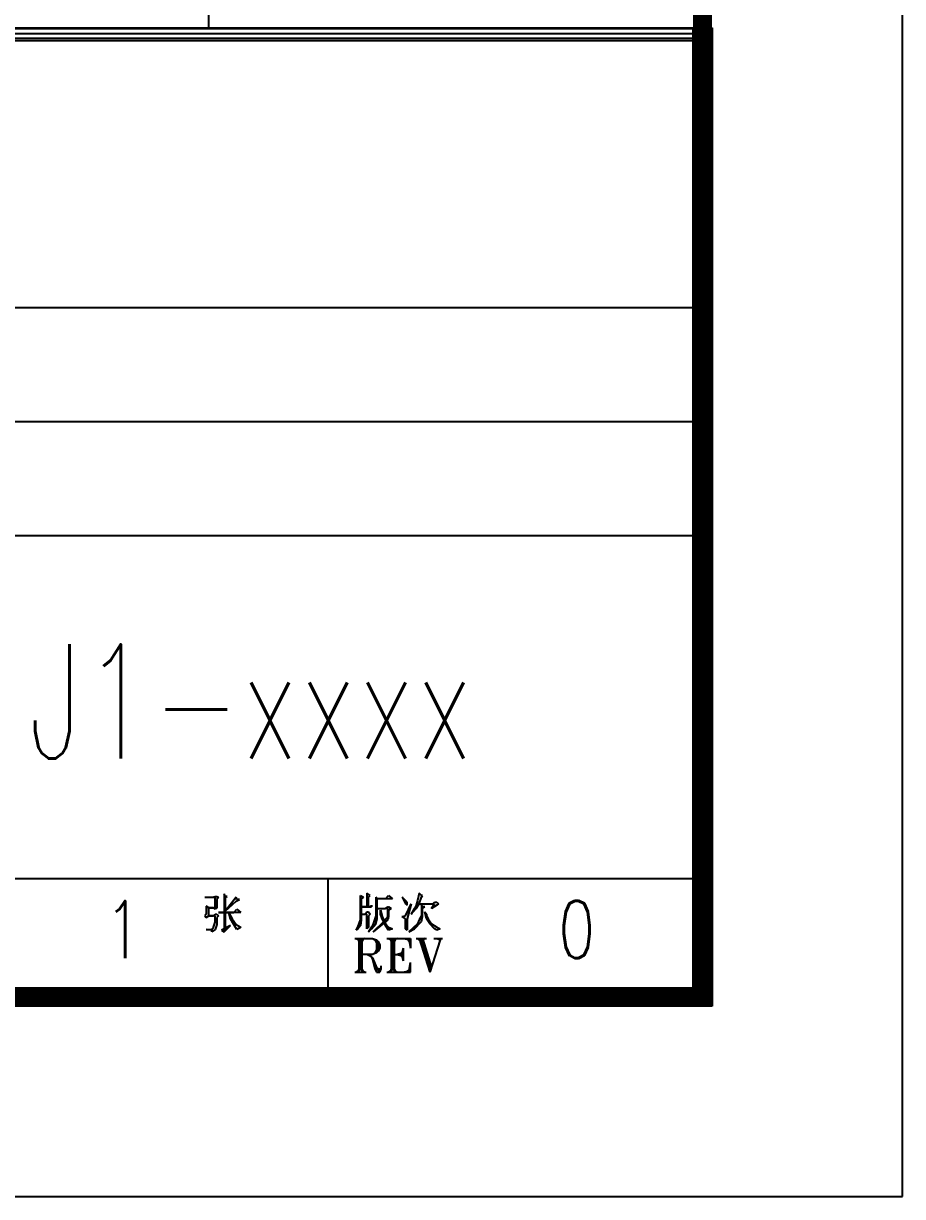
# Model space of a CAD drawing. Extents: x 635 to 1476, y -3 to 591.
# Drawn here: x 1429.6 to 1475.8, y -2.5 to 59.1 of the extents above; entities that cross this region are included whole.
import ezdxf

# ---------------------------------------------------------------- set-up
doc = ezdxf.new("R2010")
doc.units = 0
doc.header["$LTSCALE"] = 3
doc.header["$MEASUREMENT"] = 0
for name, color, linetype in [('1', 21, 'CONTINUOUS'), ('2', 253, 'CONTINUOUS'), ('BORDER', 7, 'CONTINUOUS'), ('LAYER1', 2, 'CONTINUOUS')]:
    doc.layers.add(name, color=color, linetype=linetype)
doc.styles.add('HZTXT', font='romans', dxfattribs={"width": 0.75, "bigfont": 'HZTXT'})

msp = doc.modelspace()

# ---------------------------------------------------------------- linework, layer by layer
at = {"layer": '2', "color": 122}
msp.add_line((1439.37787, 58.79752), (1439.37787, 191.18051), dxfattribs=at)
at = {"layer": 'BORDER', "color": 122}
for p, q in [((1475.7913, -2.52293), (1475.7913, 591.47707)), ((1284.37787, 58.83987), (1465.7913, 58.83987)), ((1465.74895, 58.79752), (1284.37787, 58.79752)), ((1284.6877, 58.54346), (1465.49489, 58.54346)), ((1464.7913, 58.83987), (1464.7913, 7.47707)), ((1464.7913, 58.83987), (1464.7913, 7.47707)), ((1464.7913, 58.83987), (1464.7913, 7.47707)), ((1464.7913, 58.83987), (1464.7913, 7.47707)), ((1465.7913, 58.83987), (1465.1138, 58.16237)), ((1465.1138, 58.16237), (1465.7913, 58.83987)), ((1465.49489, 58.54346), (1465.24083, 58.2894)), ((1465.53724, 58.5858), (1465.28317, 58.33174)), ((1465.53724, 7.73114), (1465.53724, 58.5858)), ((1465.53724, 7.73114), (1465.53724, 58.5858)), ((1465.53724, 7.73114), (1465.53724, 58.5858)), ((1465.53724, 7.73114), (1465.53724, 58.5858)), ((1465.53724, 7.73114), (1465.53724, 58.5858)), ((1465.7913, 58.83987), (1465.7913, 7.47707)), ((1465.7913, 58.83987), (1465.7913, 7.47707)), ((1465.7913, 58.83987), (1465.7913, 7.47707)), ((1465.7913, 58.83987), (1465.7913, 7.47707)), ((1465.7913, 58.83987), (1465.7913, 7.47707)), ((1465.7913, 58.83987), (1465.7913, 7.47707)), ((1465.7913, 58.83987), (1465.7913, 7.47707)), ((1465.7913, 58.83987), (1465.7913, 7.47707)), ((1465.7913, 58.83987), (1465.7913, 7.47707)), ((1465.7913, 58.83987), (1465.7913, 7.47707)), ((1465.24083, 58.2894), (1284.94176, 58.2894)), ((1465.1138, 58.16237), (1285.06879, 58.16237)), ((1465.1138, 8.15457), (1465.1138, 58.16237)), ((1465.1138, 8.15457), (1465.1138, 58.16237)), ((1465.1138, 8.15457), (1465.1138, 58.16237)), ((1465.1138, 8.15457), (1465.1138, 58.16237)), ((1465.1138, 8.15457), (1465.1138, 58.16237)), ((1465.28317, 58.33174), (1465.28317, 7.9852)), ((1465.28317, 58.33174), (1465.28317, 7.9852)), ((1465.28317, 58.33174), (1465.28317, 7.9852)), ((1465.28317, 58.33174), (1465.28317, 7.9852)), ((1465.28317, 58.33174), (1465.28317, 7.9852)), ((1465.1138, 44.14663), (1285.06879, 44.14663)), ((1400.11291, 38.17619), (1465.1138, 38.17619)), ((1465.1138, 32.1634), (1400.11291, 32.1634)), ((1465.1138, 14.16736), (1285.06879, 14.16736)), ((1445.63574, 8.15457), (1445.63574, 14.16736)), ((1439.15651, 13.19346), (1439.62229, 13.19346)), ((1439.62229, 13.19346), (1439.70697, 13.2358)), ((1439.70697, 13.19346), (1439.62229, 13.19346)), ((1439.70697, 13.2358), (1439.79166, 13.2358)), ((1439.70697, 12.64299), (1439.70697, 13.19346)), ((1439.79166, 13.2358), (1439.87635, 13.19346)), ((1439.87635, 13.19346), (1439.79166, 13.06643)), ((1439.79166, 13.06643), (1439.79166, 12.64299)), ((1440.25744, 13.2358), (1440.17275, 13.36283)), ((1440.17275, 13.36283), (1440.17275, 12.38893)), ((1440.25744, 13.19346), (1440.34213, 13.2358)), ((1440.34213, 13.2358), (1440.25744, 13.2358)), ((1440.25744, 12.47362), (1440.25744, 13.19346)), ((1440.80791, 13.19346), (1440.25744, 12.47362)), ((1440.25744, 12.47362), (1440.80791, 12.98174)), ((1440.85025, 13.06643), (1440.80791, 13.19346)), ((1440.80791, 12.98174), (1440.97728, 13.06643)), ((1440.97728, 13.06643), (1440.85025, 13.06643)), ((1447.32949, 12.30424), (1447.32949, 13.27815)), ((1447.32949, 13.27815), (1447.49886, 13.19346)), ((1447.49886, 13.19346), (1447.37183, 13.10877)), ((1447.37183, 13.10877), (1447.37183, 12.00784)), ((1447.83761, 13.27815), (1447.66823, 13.40518)), ((1447.66823, 13.40518), (1447.66823, 12.68534)), ((1447.75292, 13.19346), (1447.83761, 13.27815)), ((1447.75292, 12.68534), (1447.75292, 13.19346)), ((1448.2187, 13.10877), (1448.13401, 13.19346)), ((1448.13401, 13.19346), (1448.13401, 12.21956)), ((1448.2187, 12.05018), (1448.2187, 13.10877)), ((1449.02323, 13.10877), (1448.2187, 13.10877)), ((1448.64214, 13.10877), (1448.81151, 13.27815)), ((1448.81151, 13.27815), (1449.02323, 13.10877)), ((1449.78541, 12.9394), (1449.53135, 13.19346)), ((1449.53135, 13.19346), (1449.70073, 12.85471)), ((1449.78541, 12.77002), (1449.78541, 12.9394)), ((1450.33588, 13.02409), (1450.25119, 12.77002)), ((1450.42057, 13.40518), (1450.33588, 13.02409)), ((1450.5476, 13.27815), (1450.42057, 13.40518)), ((1450.42057, 12.85471), (1450.5476, 13.19346)), ((1450.5476, 13.19346), (1450.58994, 13.27815)), ((1450.58994, 13.27815), (1450.5476, 13.27815)), ((1451.14041, 12.85471), (1451.2251, 12.9394)), ((1451.2251, 12.9394), (1451.35213, 12.9394)), ((1451.35213, 12.9394), (1451.43682, 12.85471)), ((1439.36823, 12.64299), (1439.2412, 12.72768)), ((1439.2412, 12.72768), (1439.2412, 12.30424)), ((1439.62229, 12.64299), (1439.36823, 12.64299)), ((1439.36823, 12.21956), (1439.36823, 12.64299)), ((1439.36823, 12.64299), (1439.70697, 12.64299)), ((1439.70697, 12.55831), (1439.62229, 12.64299)), ((1439.79166, 12.64299), (1439.70697, 12.55831)), ((1440.17275, 12.38893), (1439.87635, 12.38893)), ((1439.87635, 12.38893), (1440.17275, 12.38893)), ((1440.17275, 12.38893), (1440.17275, 11.45737)), ((1440.25744, 12.38893), (1440.25744, 12.47362)), ((1440.25744, 11.49972), (1440.25744, 12.38893)), ((1440.25744, 12.38893), (1440.68088, 12.38893)), ((1440.42682, 12.38893), (1440.25744, 12.38893)), ((1441.06197, 12.38893), (1440.42682, 12.38893)), ((1440.42682, 12.38893), (1440.5115, 12.21956)), ((1440.5115, 12.05018), (1440.42682, 12.38893)), ((1440.68088, 12.38893), (1440.85025, 12.55831)), ((1440.85025, 12.55831), (1441.06197, 12.38893)), ((1447.66823, 12.68534), (1447.37183, 12.68534)), ((1447.37183, 12.68534), (1447.9223, 12.68534)), ((1447.58355, 12.30424), (1447.66823, 12.43128)), ((1447.66823, 12.43128), (1447.75292, 12.43128)), ((1447.9223, 12.68534), (1447.75292, 12.68534)), ((1447.75292, 12.43128), (1447.83761, 12.30424)), ((1447.9223, 12.68534), (1447.9223, 12.77002)), ((1447.9223, 12.77002), (1447.9223, 12.68534)), ((1448.2187, 12.60065), (1448.64214, 12.60065)), ((1448.38808, 12.51596), (1448.47276, 12.17721)), ((1448.38808, 12.30424), (1448.38808, 12.51596)), ((1448.64214, 12.60065), (1448.76917, 12.68534)), ((1448.76917, 12.60065), (1448.64214, 12.60065)), ((1448.76917, 12.68534), (1448.81151, 12.68534)), ((1448.76917, 12.17721), (1448.76917, 12.60065)), ((1448.81151, 12.68534), (1448.93854, 12.60065)), ((1448.93854, 12.60065), (1448.81151, 12.51596)), ((1448.81151, 12.51596), (1448.81151, 12.17721)), ((1449.70073, 12.85471), (1449.78541, 12.77002)), ((1449.70073, 12.21956), (1449.99713, 12.85471)), ((1449.99713, 12.85471), (1449.78541, 12.05018)), ((1450.16651, 12.60065), (1449.99713, 12.30424)), ((1449.99713, 12.30424), (1450.25119, 12.60065)), ((1450.25119, 12.77002), (1450.16651, 12.60065)), ((1450.25119, 12.60065), (1450.42057, 12.85471)), ((1450.42057, 12.85471), (1451.14041, 12.85471)), ((1450.58994, 12.68534), (1450.5476, 12.77002)), ((1450.5476, 12.77002), (1450.5476, 12.21956)), ((1450.58994, 12.60065), (1450.71697, 12.68534)), ((1450.71697, 12.68534), (1450.58994, 12.68534)), ((1450.58994, 12.17721), (1450.58994, 12.60065)), ((1450.71697, 12.43128), (1450.80166, 12.30424)), ((1450.80166, 12.05018), (1450.71697, 12.43128)), ((1451.05572, 12.60065), (1451.2251, 12.85471)), ((1451.35213, 12.77002), (1451.05572, 12.60065)), ((1451.2251, 12.85471), (1451.14041, 12.85471)), ((1451.43682, 12.85471), (1451.35213, 12.77002)), ((1439.2412, 12.30424), (1439.15651, 12.21956)), ((1439.15651, 12.21956), (1439.2412, 12.13487)), ((1439.2412, 12.13487), (1439.36823, 12.21956)), ((1439.36823, 12.21956), (1439.62229, 12.21956)), ((1439.70697, 12.21956), (1439.36823, 12.21956)), ((1439.62229, 12.21956), (1439.70697, 12.30424)), ((1439.62229, 11.62675), (1439.70697, 11.88081)), ((1439.70697, 12.30424), (1439.79166, 12.30424)), ((1439.70697, 11.88081), (1439.70697, 12.21956)), ((1439.79166, 11.75378), (1439.70697, 11.49972)), ((1439.79166, 12.30424), (1439.87635, 12.21956)), ((1439.87635, 12.21956), (1439.79166, 12.13487)), ((1439.79166, 12.13487), (1439.79166, 11.75378)), ((1440.5115, 11.71143), (1440.04572, 11.45737)), ((1440.17275, 11.37269), (1440.5115, 11.71143)), ((1440.5115, 12.21956), (1440.59619, 12.05018)), ((1440.68088, 11.75378), (1440.5115, 12.05018)), ((1440.59619, 12.05018), (1440.80791, 11.75378)), ((1440.85025, 11.49972), (1440.68088, 11.75378)), ((1440.80791, 11.75378), (1441.06197, 11.62675)), ((1447.20245, 11.62675), (1447.32949, 12.00784)), ((1447.32949, 11.71143), (1447.20245, 11.54206)), ((1447.32949, 12.00784), (1447.32949, 12.30424)), ((1447.37183, 12.00784), (1447.32949, 11.71143)), ((1447.37183, 12.30424), (1447.58355, 12.30424)), ((1447.66823, 12.30424), (1447.58355, 12.30424)), ((1447.66823, 11.54206), (1447.66823, 12.30424)), ((1447.83761, 12.30424), (1447.75292, 12.21956)), ((1447.75292, 12.21956), (1447.75292, 11.62675)), ((1448.00698, 11.79612), (1447.9223, 11.62675)), ((1447.9223, 11.54206), (1448.13401, 11.79612)), ((1448.13401, 12.21956), (1448.00698, 11.79612)), ((1448.76917, 12.00784), (1448.00698, 11.37269)), ((1448.00698, 11.37269), (1448.55745, 11.92315)), ((1448.13401, 11.79612), (1448.2187, 12.05018)), ((1448.47276, 12.05018), (1448.38808, 12.30424)), ((1448.47276, 12.17721), (1448.64214, 11.79612)), ((1448.64214, 11.71143), (1448.47276, 12.05018)), ((1448.55745, 11.92315), (1448.76917, 12.17721)), ((1448.64214, 11.79612), (1448.81151, 11.62675)), ((1448.81151, 11.45737), (1448.64214, 11.71143)), ((1448.81151, 12.17721), (1448.76917, 12.00784)), ((1449.53135, 12.17721), (1449.70073, 12.21956)), ((1449.70073, 12.05018), (1449.53135, 12.17721)), ((1449.70073, 11.54206), (1449.70073, 12.05018)), ((1449.78541, 12.05018), (1449.78541, 11.45737)), ((1450.33588, 11.79612), (1449.8701, 11.37269)), ((1450.16651, 11.54206), (1450.5476, 11.92315)), ((1450.42057, 12.00784), (1450.33588, 11.79612)), ((1450.5476, 12.21956), (1450.42057, 12.00784)), ((1450.5476, 11.92315), (1450.58994, 12.17721)), ((1450.80166, 12.30424), (1450.80166, 12.21956)), ((1450.80166, 12.21956), (1450.88635, 12.05018)), ((1450.97104, 11.79612), (1450.80166, 12.05018)), ((1450.88635, 12.05018), (1451.05572, 11.79612)), ((1451.2251, 11.54206), (1450.97104, 11.79612)), ((1451.05572, 11.79612), (1451.35213, 11.62675)), ((1439.5376, 11.45737), (1439.2412, 11.49972)), ((1439.2412, 11.49972), (1439.5376, 11.49972)), ((1439.5376, 11.49972), (1439.62229, 11.62675)), ((1439.70697, 11.49972), (1439.5376, 11.37269)), ((1439.5376, 11.37269), (1439.5376, 11.45737)), ((1440.04572, 11.45737), (1440.25744, 11.49972)), ((1440.17275, 11.45737), (1440.04572, 11.45737)), ((1440.04572, 11.45737), (1440.17275, 11.37269)), ((1441.06197, 11.62675), (1440.85025, 11.49972)), ((1447.11777, 11.45737), (1447.20245, 11.62675)), ((1447.20245, 11.54206), (1447.11777, 11.45737)), ((1447.75292, 11.62675), (1447.66823, 11.54206)), ((1447.9223, 11.62675), (1447.75292, 11.37269)), ((1447.75292, 11.37269), (1447.9223, 11.54206)), ((1448.81151, 11.62675), (1449.02323, 11.54206)), ((1449.02323, 11.54206), (1448.81151, 11.45737)), ((1449.78541, 11.45737), (1449.70073, 11.54206)), ((1449.8701, 11.37269), (1450.16651, 11.54206)), ((1451.35213, 11.45737), (1451.2251, 11.54206)), ((1451.35213, 11.62675), (1451.5215, 11.54206)), ((1451.5215, 11.54206), (1451.35213, 11.45737)), ((1447.03308, 11.03394), (1447.96464, 11.03394)), ((1447.11777, 11.03394), (1447.2448, 10.94925)), ((1447.20245, 11.03394), (1447.2448, 10.86456)), ((1447.2448, 11.03394), (1447.2448, 9.25551)), ((1447.32949, 10.94925), (1447.32949, 9.34019)), ((1447.41417, 11.03394), (1447.41417, 9.25551)), ((1447.49886, 11.03394), (1447.41417, 10.86456)), ((1447.58355, 11.03394), (1447.41417, 10.94925)), ((1447.96464, 11.03394), (1448.17636, 10.94925)), ((1447.96464, 11.03394), (1448.09167, 10.94925)), ((1448.09167, 10.94925), (1448.17636, 10.77987)), ((1448.17636, 10.94925), (1448.26105, 10.86456)), ((1448.17636, 10.86456), (1448.26105, 10.69519)), ((1448.17636, 10.77987), (1448.17636, 10.44113)), ((1448.26105, 10.52581), (1448.17636, 10.35644)), ((1448.26105, 10.86456), (1448.34573, 10.69519)), ((1448.26105, 10.69519), (1448.26105, 10.52581)), ((1448.34573, 10.52581), (1448.26105, 10.35644)), ((1448.34573, 10.69519), (1448.34573, 10.52581)), ((1448.72682, 11.03394), (1449.95479, 11.03394)), ((1448.81151, 11.03394), (1448.93854, 10.94925)), ((1448.8962, 11.03394), (1448.93854, 10.86456)), ((1448.93854, 11.03394), (1448.93854, 9.25551)), ((1449.02323, 10.94925), (1449.02323, 9.34019)), ((1449.10792, 11.03394), (1449.10792, 9.25551)), ((1449.1926, 11.03394), (1449.10792, 10.86456)), ((1449.27729, 11.03394), (1449.10792, 10.94925)), ((1449.5737, 10.52581), (1449.48901, 10.18706)), ((1449.5737, 11.03394), (1449.95479, 10.94925)), ((1449.5737, 10.52581), (1449.5737, 9.84832)), ((1449.74307, 11.03394), (1449.95479, 10.86456)), ((1449.78541, 11.03394), (1449.95479, 10.77987)), ((1449.8701, 11.03394), (1449.95479, 10.52581)), ((1449.95479, 11.03394), (1449.95479, 10.52581)), ((1450.25119, 11.03394), (1450.80166, 11.03394)), ((1450.33588, 11.03394), (1450.50526, 10.86456)), ((1450.42057, 11.03394), (1450.97104, 9.25551)), ((1450.50526, 11.03394), (1450.97104, 9.50957)), ((1450.58994, 11.03394), (1451.05572, 9.50957)), ((1450.67463, 11.03394), (1450.58994, 10.86456)), ((1450.71697, 11.03394), (1450.58994, 10.94925)), ((1451.5215, 10.94925), (1450.97104, 9.25551)), ((1451.18275, 11.03394), (1451.64853, 11.03394)), ((1451.35213, 11.03394), (1451.5215, 10.94925)), ((1451.56385, 11.03394), (1451.5215, 10.94925)), ((1447.96464, 10.18706), (1447.41417, 10.18706)), ((1447.71058, 10.18706), (1447.87995, 10.10238)), ((1447.87995, 10.10238), (1447.96464, 9.933)), ((1447.87995, 10.10238), (1447.96464, 10.01769)), ((1448.17636, 10.27175), (1447.96464, 10.18706)), ((1448.09167, 10.27175), (1447.96464, 10.18706)), ((1447.96464, 10.01769), (1448.17636, 9.50957)), ((1447.96464, 9.933), (1448.09167, 9.42488)), ((1448.17636, 10.44113), (1448.09167, 10.27175)), ((1448.26105, 10.35644), (1448.17636, 10.27175)), ((1449.10792, 10.18706), (1449.5737, 10.18706)), ((1449.5737, 10.27175), (1449.27729, 10.18706)), ((1449.27729, 10.18706), (1449.5737, 10.10238)), ((1449.5737, 10.35644), (1449.40432, 10.18706)), ((1449.40432, 10.18706), (1449.5737, 10.01769)), ((1449.48901, 10.18706), (1449.5737, 9.84832)), ((1447.03308, 9.25551), (1447.62589, 9.25551)), ((1447.2448, 9.34019), (1447.11777, 9.25551)), ((1447.2448, 9.42488), (1447.20245, 9.25551)), ((1447.41417, 9.42488), (1447.49886, 9.25551)), ((1447.41417, 9.34019), (1447.58355, 9.25551)), ((1448.09167, 9.59425), (1448.17636, 9.42488)), ((1448.09167, 9.42488), (1448.17636, 9.25551)), ((1448.17636, 9.50957), (1448.26105, 9.42488)), ((1448.17636, 9.42488), (1448.26105, 9.34019)), ((1448.17636, 9.25551), (1448.34573, 9.25551)), ((1448.26105, 9.42488), (1448.34573, 9.42488)), ((1448.26105, 9.34019), (1448.34573, 9.34019)), ((1448.34573, 9.42488), (1448.43042, 9.50957)), ((1448.34573, 9.25551), (1448.43042, 9.42488)), ((1448.43042, 9.42488), (1448.43042, 9.59425)), ((1448.72682, 9.25551), (1449.95479, 9.25551)), ((1448.93854, 9.34019), (1448.81151, 9.25551)), ((1448.93854, 9.42488), (1448.8962, 9.25551)), ((1449.10792, 9.42488), (1449.1926, 9.25551)), ((1449.10792, 9.34019), (1449.27729, 9.25551)), ((1449.5737, 9.25551), (1449.95479, 9.34019)), ((1449.74307, 9.25551), (1449.95479, 9.42488)), ((1449.78541, 9.25551), (1449.95479, 9.50957)), ((1449.8701, 9.25551), (1449.95479, 9.76363)), ((1449.95479, 9.25551), (1449.95479, 9.76363)), ((1450.97104, 9.50957), (1450.97104, 9.25551)), ((1284.06879, 8.15457), (1464.1138, 8.15457)), ((1284.06879, 8.15457), (1464.1138, 8.15457)), ((1285.06879, 8.15457), (1465.1138, 8.15457)), ((1285.06879, 8.15457), (1465.1138, 8.15457)), ((1285.06879, 8.15457), (1465.1138, 8.15457)), ((1285.06879, 8.15457), (1465.1138, 8.15457)), ((1285.06879, 8.15457), (1465.1138, 8.15457)), ((1464.7913, 7.47707), (1464.1138, 8.15457)), ((1464.1138, 8.15457), (1464.7913, 7.47707)), ((1464.7913, 7.47707), (1464.1138, 8.15457)), ((1464.1138, 8.15457), (1464.7913, 7.47707)), ((1465.1138, 8.15457), (1465.7913, 7.47707)), ((1465.7913, 7.47707), (1465.1138, 8.15457)), ((1465.1138, 8.15457), (1465.7913, 7.47707)), ((1465.7913, 7.47707), (1465.1138, 8.15457)), ((1465.7913, 7.47707), (1465.1138, 8.15457)), ((1465.1138, 8.15457), (1465.7913, 7.47707)), ((1465.1138, 8.15457), (1465.7913, 7.47707)), ((1465.7913, 7.47707), (1465.1138, 8.15457)), ((1465.1138, 8.15457), (1465.7913, 7.47707)), ((1465.7913, 7.47707), (1465.1138, 8.15457)), ((1464.7913, 7.47707), (1283.3913, 7.47707)), ((1464.7913, 7.47707), (1283.3913, 7.47707)), ((1464.7913, 7.47707), (1283.3913, 7.47707)), ((1464.7913, 7.47707), (1283.3913, 7.47707)), ((1283.64536, 7.73114), (1464.53724, 7.73114)), ((1283.64536, 7.73114), (1464.53724, 7.73114)), ((1464.28317, 7.9852), (1283.89942, 7.9852)), ((1464.28317, 7.9852), (1283.89942, 7.9852)), ((1465.7913, 7.47707), (1284.3913, 7.47707)), ((1465.7913, 7.47707), (1284.3913, 7.47707)), ((1465.7913, 7.47707), (1284.3913, 7.47707)), ((1465.7913, 7.47707), (1284.3913, 7.47707)), ((1465.7913, 7.47707), (1284.3913, 7.47707)), ((1465.7913, 7.47707), (1284.3913, 7.47707)), ((1465.7913, 7.47707), (1284.3913, 7.47707)), ((1465.7913, 7.47707), (1284.3913, 7.47707)), ((1465.7913, 7.47707), (1284.3913, 7.47707)), ((1465.7913, 7.47707), (1284.3913, 7.47707)), ((1284.64536, 7.73114), (1465.53724, 7.73114)), ((1284.64536, 7.73114), (1465.53724, 7.73114)), ((1284.64536, 7.73114), (1465.53724, 7.73114)), ((1284.64536, 7.73114), (1465.53724, 7.73114)), ((1284.64536, 7.73114), (1465.53724, 7.73114)), ((1465.28317, 7.9852), (1284.89942, 7.9852)), ((1465.28317, 7.9852), (1284.89942, 7.9852)), ((1465.28317, 7.9852), (1284.89942, 7.9852)), ((1465.28317, 7.9852), (1284.89942, 7.9852)), ((1465.28317, 7.9852), (1284.89942, 7.9852)), ((1464.7913, 7.47707), (1464.53724, 7.73114)), ((1464.53724, 7.73114), (1464.7913, 7.47707)), ((1464.7913, 7.47707), (1464.53724, 7.73114)), ((1464.53724, 7.73114), (1464.7913, 7.47707)), ((1465.53724, 7.73114), (1465.7913, 7.47707)), ((1465.7913, 7.47707), (1465.53724, 7.73114)), ((1465.53724, 7.73114), (1465.7913, 7.47707)), ((1465.7913, 7.47707), (1465.53724, 7.73114)), ((1465.7913, 7.47707), (1465.53724, 7.73114)), ((1465.53724, 7.73114), (1465.7913, 7.47707)), ((1465.53724, 7.73114), (1465.7913, 7.47707)), ((1465.7913, 7.47707), (1465.53724, 7.73114)), ((1465.53724, 7.73114), (1465.7913, 7.47707)), ((1465.7913, 7.47707), (1465.53724, 7.73114)), ((634.7913, -2.52293), (1475.7913, -2.52293))]:
    msp.add_line(p, q, dxfattribs=at)
at = {"layer": 'BORDER', "color": 122, "const_width": 1}
msp.add_lwpolyline([(660.2913, 7.97707), (1465.2913, 7.97707), (1465.2913, 580.97707), (660.2913, 580.97707)], close=True, dxfattribs=at)

# ---------------------------------------------------------------- texts
at = {"layer": '1', "color": 122, "linetype": 'ByBlock', "style": 'HZTXT', "width": 0.7}
msp.add_text('J1-xxxx', height=6, dxfattribs=at).set_placement((1429.89228, 20.47573))
at = {"layer": 'LAYER1', "color": 122, "style": 'HZTXT', "width": 0.75}
for s, p in [('1', (1433.9193, 10.00129)), ('0', (1457.72786, 10.00128))]:
    msp.add_text(s, height=3, dxfattribs=at).set_placement(p)

doc.saveas('drawing.dxf')
